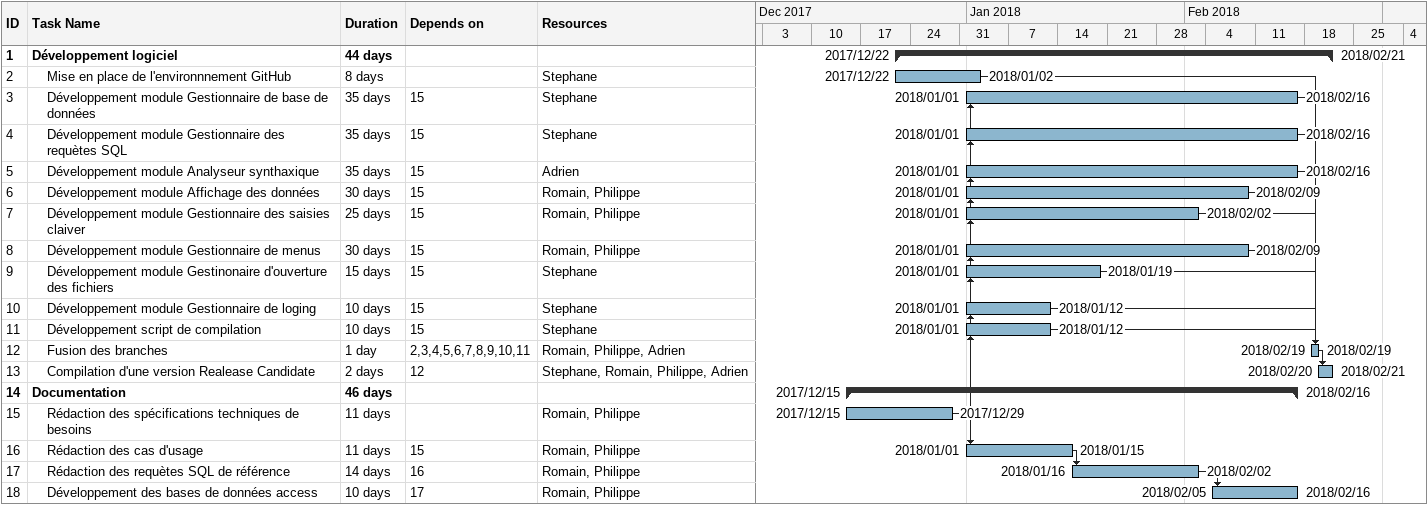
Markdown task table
| ID | Level | Task | Duration | Start | Finish | Predecessors | Resources |
|---|---|---|---|---|---|---|---|
| 1 | 1 | **Développement logiciel** | 44d | 2017-12-22 | 2018-02-21 |  |  |
| 2 | 2 | Mise en place de l'environnnement GitHub | 8d | 2017-12-22 | 2018-01-02 |  | Stephane |
| 3 | 2 | Développement module Gestionnaire de base de données | 35d | 2018-01-01 | 2018-02-16 | 15 | Stephane |
| 4 | 2 | Développement module Gestionnaire des requètes SQL | 35d | 2018-01-01 | 2018-02-16 | 15 | Stephane |
| 5 | 2 | Développement module Analyseur synthaxique | 35d | 2018-01-01 | 2018-02-16 | 15 | Adrien |
| 6 | 2 | Développement module Affichage des données | 30d | 2018-01-01 | 2018-02-09 | 15 | Romain, Philippe |
| 7 | 2 | Développement module Gestionnaire des saisies claiver | 25d | 2018-01-01 | 2018-02-02 | 15 | Romain, Philippe |
| 8 | 2 | Développement module Gestionnaire de menus | 30d | 2018-01-01 | 2018-02-09 | 15 | Romain, Philippe |
| 9 | 2 | Développement module Gestinonaire d'ouverture des fichiers | 15d | 2018-01-01 | 2018-01-19 | 15 | Stephane |
| 10 | 2 | Développement module Gestionnaire de loging | 10d | 2018-01-01 | 2018-01-12 | 15 | Stephane |
| 11 | 2 | Développement script de compilation | 10d | 2018-01-01 | 2018-01-12 | 15 | Stephane |
| 12 | 2 | Fusion des branches | 1d | 2018-02-19 | 2018-02-19 | 2, 3, 4, 5, 6, 7, 8, 9, 10, 11 | Romain, Philippe, Adrien |
| 13 | 2 | Compilation d'une version Realease Candidate | 2d | 2018-02-20 | 2018-02-21 | 12 | Stephane, Romain, Philippe, Adrien |
| 14 | 1 | **Documentation** | 46d | 2017-12-15 | 2018-02-16 |  |  |
| 15 | 2 | Rédaction des spécifications techniques de besoins | 11d | 2017-12-15 | 2017-12-29 |  | Romain, Philippe |
| 16 | 2 | Rédaction des cas d'usage | 11d | 2018-01-01 | 2018-01-15 | 15 | Romain, Philippe |
| 17 | 2 | Rédaction des requètes SQL de référence | 14d | 2018-01-16 | 2018-02-02 | 16 | Romain, Philippe |
| 18 | 2 | Développement des bases de données access | 10d | 2018-02-05 | 2018-02-16 | 17 | Romain, Philippe |
